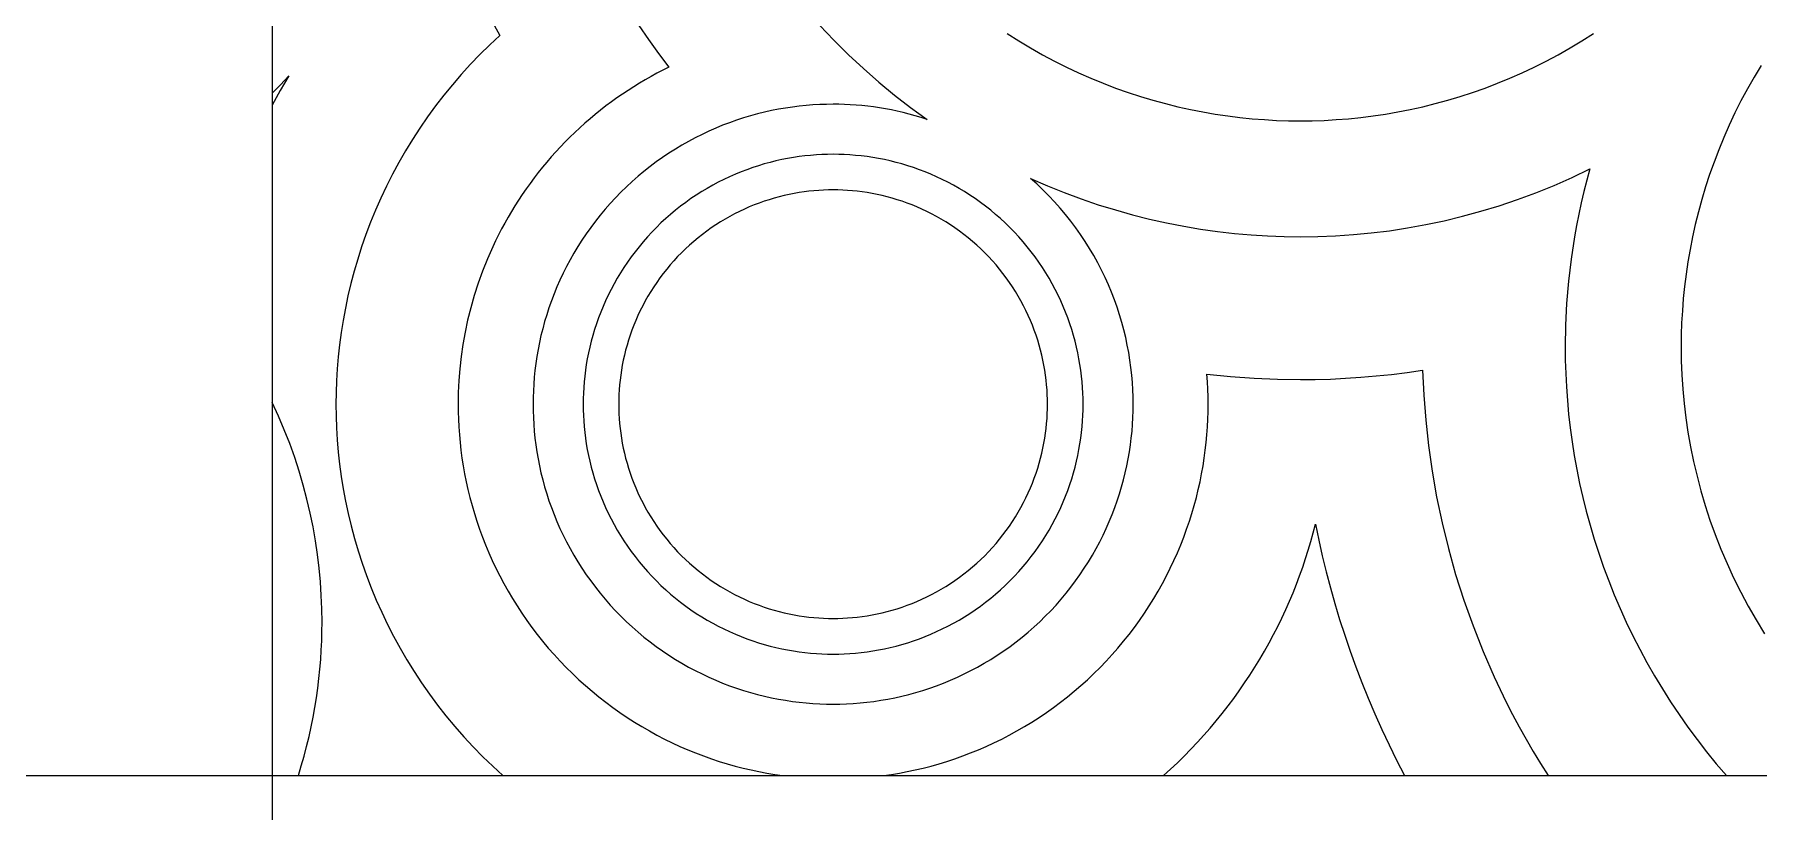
# Model space of a CAD drawing. Header units: millimetres. Extents: x -2212 to -1612, y 647 to 937.
# Drawn here: x -1816.4 to -1735.9, y 722.6 to 758.9 of the extents above; entities that cross this region are included whole.
import ezdxf

# ---------------------------------------------------------------- set-up
doc = ezdxf.new("R2010")
doc.units = ezdxf.units.MM
doc.header["$MEASUREMENT"] = 0
doc.layers.add('Default', color=18, linetype='Continuous', true_color=0x000000)
doc.layers.add('VF$DOT - Copy', color=20, linetype='Continuous', true_color=0xff4b00)

msp = doc.modelspace()

# ---------------------------------------------------------------- linework, layer by layer
at = {"layer": 'Default'}
for points in [[(-1805.264, 905.839), (-1805.264, 678.93)], [(-2199.737, 724.312), (-1623.737, 724.312)]]:
    msp.add_lwpolyline(points, dxfattribs=at)
at = {"layer": 'VF$DOT - Copy'}
for points in [[(-1795.342, 760.125), (-1794.652, 758.848)], [(-1788.158, 759.322), (-1787.709, 758.663), (-1787.245, 758.013), (-1786.766, 757.371)], [(-1779.717, 759.323), (-1779.062, 758.63), (-1778.386, 757.958), (-1777.689, 757.307), (-1776.972, 756.68), (-1776.237, 756.075), (-1775.485, 755.495), (-1774.716, 754.94)], [(-1794.652, 758.848), (-1795.118, 758.415), (-1795.573, 757.969), (-1796.015, 757.51), (-1796.444, 757.04), (-1796.859, 756.559), (-1797.261, 756.067), (-1797.648, 755.565), (-1798.021, 755.053), (-1798.379, 754.533), (-1798.722, 754.005), (-1799.05, 753.469), (-1799.361, 752.926), (-1799.657, 752.378), (-1799.937, 751.823), (-1800.201, 751.264), (-1800.449, 750.701), (-1800.68, 750.135), (-1800.896, 749.566), (-1801.095, 748.994), (-1801.278, 748.421), (-1801.445, 747.848), (-1801.597, 747.274), (-1801.732, 746.7), (-1801.853, 746.128), (-1801.958, 745.557), (-1802.048, 744.988), (-1802.123, 744.422), (-1802.184, 743.859), (-1802.231, 743.299), (-1802.264, 742.743), (-1802.283, 742.192), (-1802.29, 741.646), (-1802.283, 741.095), (-1802.263, 740.538), (-1802.23, 739.977), (-1802.182, 739.412), (-1802.12, 738.843), (-1802.043, 738.271), (-1801.951, 737.697), (-1801.844, 737.12), (-1801.721, 736.542), (-1801.582, 735.963), (-1801.428, 735.383), (-1801.257, 734.804), (-1801.07, 734.226), (-1800.867, 733.649), (-1800.647, 733.074), (-1800.411, 732.503), (-1800.158, 731.935), (-1799.889, 731.371), (-1799.604, 730.813), (-1799.302, 730.26), (-1798.984, 729.713), (-1798.65, 729.174), (-1798.3, 728.642), (-1797.935, 728.118), (-1797.555, 727.604), (-1797.16, 727.1), (-1796.751, 726.606), (-1796.327, 726.123), (-1795.891, 725.651), (-1795.441, 725.192), (-1794.978, 724.745), (-1794.504, 724.312)], [(-1770.976, 758.942), (-1770.437, 758.599), (-1769.891, 758.271), (-1769.338, 757.958), (-1768.78, 757.66), (-1768.216, 757.378), (-1767.648, 757.111), (-1767.077, 756.859), (-1766.501, 756.623), (-1765.923, 756.403), (-1765.344, 756.198), (-1764.762, 756.008), (-1764.18, 755.834), (-1763.597, 755.674), (-1763.014, 755.53), (-1762.432, 755.401), (-1761.851, 755.286), (-1761.272, 755.186), (-1760.695, 755.1), (-1760.121, 755.028), (-1759.55, 754.97), (-1758.983, 754.926), (-1758.419, 754.894), (-1757.86, 754.875), (-1757.305, 754.869), (-1756.751, 754.875), (-1756.191, 754.894), (-1755.628, 754.926), (-1755.06, 754.97), (-1754.489, 755.028), (-1753.915, 755.1), (-1753.338, 755.186), (-1752.759, 755.286), (-1752.178, 755.401), (-1751.596, 755.53), (-1751.014, 755.674), (-1750.431, 755.834), (-1749.848, 756.008), (-1749.267, 756.198), (-1748.687, 756.403), (-1748.109, 756.623), (-1747.534, 756.859), (-1746.962, 757.111), (-1746.394, 757.378), (-1745.831, 757.66), (-1745.272, 757.958), (-1744.72, 758.271), (-1744.173, 758.599), (-1743.634, 758.942)], [(-1804.49, 756.968), (-1804.887, 756.291), (-1805.264, 755.605)], [(-1805.264, 756.156), (-1804.873, 756.558), (-1804.49, 756.968)], [(-1786.766, 757.371), (-1787.043, 757.233), (-1787.319, 757.09), (-1787.593, 756.941), (-1787.864, 756.787), (-1788.134, 756.628), (-1788.401, 756.463), (-1788.666, 756.294), (-1788.928, 756.119), (-1789.187, 755.94), (-1789.443, 755.755), (-1789.697, 755.566), (-1789.947, 755.372), (-1790.194, 755.173), (-1790.438, 754.97), (-1790.678, 754.762), (-1790.914, 754.549), (-1791.146, 754.332), (-1791.375, 754.111), (-1791.599, 753.886), (-1791.82, 753.657), (-1792.036, 753.424), (-1792.248, 753.187), (-1792.455, 752.947), (-1792.658, 752.702), (-1792.856, 752.455), (-1793.049, 752.204), (-1793.238, 751.95), (-1793.422, 751.693), (-1793.6, 751.434), (-1793.774, 751.171), (-1793.943, 750.906), (-1794.106, 750.639), (-1794.265, 750.369), (-1794.418, 750.097), (-1794.566, 749.823), (-1794.709, 749.547), (-1794.846, 749.27), (-1794.978, 748.991), (-1795.105, 748.71), (-1795.226, 748.429), (-1795.453, 747.862), (-1795.658, 747.292), (-1795.842, 746.72), (-1796.005, 746.147), (-1796.148, 745.574), (-1796.269, 745.002), (-1796.371, 744.433), (-1796.453, 743.866), (-1796.516, 743.303), (-1796.56, 742.745), (-1796.586, 742.192), (-1796.594, 741.646), (-1796.591, 741.294), (-1796.58, 740.94), (-1796.562, 740.582), (-1796.536, 740.223), (-1796.503, 739.861), (-1796.462, 739.497), (-1796.413, 739.132), (-1796.356, 738.765), (-1796.29, 738.397), (-1796.216, 738.028), (-1796.134, 737.659), (-1796.043, 737.289), (-1795.943, 736.919), (-1795.835, 736.549), (-1795.718, 736.179), (-1795.592, 735.81), (-1795.457, 735.442), (-1795.314, 735.076), (-1795.161, 734.711), (-1795, 734.349), (-1794.829, 733.988), (-1794.65, 733.63), (-1794.462, 733.276), (-1794.265, 732.924), (-1794.059, 732.576), (-1793.845, 732.232), (-1793.622, 731.892), (-1793.391, 731.556), (-1793.152, 731.226), (-1792.905, 730.9), (-1792.65, 730.58), (-1792.387, 730.266), (-1792.116, 729.957), (-1791.838, 729.655), (-1791.553, 729.359), (-1791.261, 729.07), (-1790.963, 728.788), (-1790.658, 728.514), (-1790.347, 728.246), (-1790.03, 727.987), (-1789.708, 727.735), (-1789.38, 727.491), (-1789.047, 727.255), (-1788.71, 727.028), (-1788.368, 726.809), (-1788.022, 726.598), (-1787.672, 726.396), (-1787.319, 726.203), (-1786.963, 726.019), (-1786.604, 725.843), (-1786.243, 725.677), (-1785.879, 725.519), (-1785.514, 725.37), (-1785.147, 725.23), (-1784.778, 725.099), (-1784.409, 724.977), (-1784.04, 724.864), (-1783.669, 724.759), (-1783.299, 724.663), (-1782.93, 724.576), (-1782.56, 724.498), (-1782.192, 724.427), (-1781.824, 724.365), (-1781.458, 724.312)], [(-1735.813, 757.459), (-1736.141, 756.913), (-1736.454, 756.36), (-1736.752, 755.802), (-1737.034, 755.238), (-1737.301, 754.67), (-1737.552, 754.098), (-1737.788, 753.523), (-1738.009, 752.945), (-1738.214, 752.365), (-1738.404, 751.784), (-1738.578, 751.201), (-1738.737, 750.619), (-1738.882, 750.036), (-1739.011, 749.454), (-1739.125, 748.873), (-1739.226, 748.294), (-1739.311, 747.717), (-1739.383, 747.143), (-1739.442, 746.572), (-1739.486, 746.004), (-1739.518, 745.441), (-1739.536, 744.882), (-1739.543, 744.327), (-1739.534, 743.676), (-1739.508, 743.018), (-1739.465, 742.354), (-1739.403, 741.685), (-1739.322, 741.012), (-1739.222, 740.335), (-1739.102, 739.655), (-1738.962, 738.973), (-1738.802, 738.289), (-1738.621, 737.605), (-1738.42, 736.921), (-1738.197, 736.238), (-1737.953, 735.558), (-1737.688, 734.88), (-1737.401, 734.207), (-1737.093, 733.539), (-1736.764, 732.877), (-1736.414, 732.222), (-1736.043, 731.575), (-1735.651, 730.936)], [(-1774.716, 754.94), (-1774.994, 755.029), (-1775.272, 755.111), (-1775.55, 755.187), (-1775.829, 755.257), (-1776.107, 755.321), (-1776.384, 755.379), (-1776.661, 755.43), (-1776.937, 755.476), (-1777.212, 755.517), (-1777.487, 755.551), (-1777.759, 755.58), (-1778.031, 755.604), (-1778.301, 755.622), (-1778.569, 755.634), (-1778.836, 755.642), (-1779.1, 755.645), (-1779.411, 755.641), (-1779.724, 755.631), (-1780.04, 755.613), (-1780.358, 755.588), (-1780.678, 755.555), (-1781, 755.515), (-1781.323, 755.467), (-1781.647, 755.411), (-1781.973, 755.347), (-1782.299, 755.274), (-1782.625, 755.193), (-1782.952, 755.104), (-1783.278, 755.006), (-1783.604, 754.9), (-1783.929, 754.785), (-1784.253, 754.662), (-1784.575, 754.529), (-1784.895, 754.389), (-1785.214, 754.239), (-1785.529, 754.081), (-1785.842, 753.914), (-1786.152, 753.739), (-1786.458, 753.555), (-1786.76, 753.363), (-1787.058, 753.162), (-1787.351, 752.954), (-1787.64, 752.738), (-1787.923, 752.514), (-1788.201, 752.282), (-1788.473, 752.043), (-1788.739, 751.797), (-1788.998, 751.545), (-1789.251, 751.285), (-1789.497, 751.019), (-1789.736, 750.747), (-1789.968, 750.469), (-1790.192, 750.186), (-1790.408, 749.898), (-1790.616, 749.604), (-1790.817, 749.306), (-1791.009, 749.004), (-1791.192, 748.698), (-1791.368, 748.388), (-1791.535, 748.076), (-1791.693, 747.76), (-1791.842, 747.442), (-1791.983, 747.121), (-1792.116, 746.799), (-1792.239, 746.475), (-1792.354, 746.15), (-1792.46, 745.824), (-1792.558, 745.498), (-1792.647, 745.171), (-1792.728, 744.845), (-1792.8, 744.519), (-1792.865, 744.193), (-1792.921, 743.869), (-1792.969, 743.546), (-1793.009, 743.224), (-1793.042, 742.904), (-1793.067, 742.586), (-1793.084, 742.27), (-1793.095, 741.957), (-1793.098, 741.646), (-1793.095, 741.336), (-1793.084, 741.022), (-1793.067, 740.706), (-1793.042, 740.388), (-1793.009, 740.068), (-1792.969, 739.747), (-1792.921, 739.424), (-1792.865, 739.099), (-1792.8, 738.774), (-1792.728, 738.448), (-1792.647, 738.121), (-1792.558, 737.795), (-1792.46, 737.468), (-1792.354, 737.142), (-1792.239, 736.817), (-1792.116, 736.494), (-1791.983, 736.171), (-1791.842, 735.851), (-1791.693, 735.533), (-1791.535, 735.217), (-1791.368, 734.904), (-1791.192, 734.594), (-1791.009, 734.288), (-1790.817, 733.986), (-1790.616, 733.688), (-1790.408, 733.395), (-1790.192, 733.106), (-1789.968, 732.823), (-1789.736, 732.545), (-1789.497, 732.273), (-1789.251, 732.008), (-1788.998, 731.748), (-1788.739, 731.495), (-1788.473, 731.249), (-1788.201, 731.01), (-1787.923, 730.779), (-1787.64, 730.555), (-1787.351, 730.338), (-1787.058, 730.13), (-1786.76, 729.93), (-1786.458, 729.738), (-1786.152, 729.554), (-1785.842, 729.379), (-1785.529, 729.212), (-1785.214, 729.054), (-1784.895, 728.904), (-1784.575, 728.763), (-1784.253, 728.631), (-1783.929, 728.507), (-1783.604, 728.392), (-1783.278, 728.286), (-1782.952, 728.188), (-1782.625, 728.099), (-1782.299, 728.018), (-1781.973, 727.946), (-1781.647, 727.882), (-1781.323, 727.826), (-1781, 727.777), (-1780.678, 727.737), (-1780.358, 727.705), (-1780.04, 727.68), (-1779.724, 727.662), (-1779.411, 727.651), (-1779.1, 727.648), (-1778.789, 727.651), (-1778.476, 727.662), (-1778.16, 727.68), (-1777.842, 727.705), (-1777.522, 727.737), (-1777.201, 727.777), (-1776.877, 727.826), (-1776.553, 727.882), (-1776.228, 727.946), (-1775.901, 728.018), (-1775.575, 728.099), (-1775.248, 728.188), (-1774.922, 728.286), (-1774.596, 728.392), (-1774.271, 728.507), (-1773.947, 728.631), (-1773.625, 728.763), (-1773.305, 728.904), (-1772.986, 729.054), (-1772.671, 729.212), (-1772.358, 729.379), (-1772.048, 729.554), (-1771.742, 729.738), (-1771.44, 729.93), (-1771.142, 730.13), (-1770.849, 730.338), (-1770.56, 730.555), (-1770.277, 730.779), (-1769.999, 731.01), (-1769.727, 731.249), (-1769.461, 731.495), (-1769.202, 731.748), (-1768.949, 732.008), (-1768.703, 732.273), (-1768.464, 732.545), (-1768.232, 732.823), (-1768.008, 733.106), (-1767.792, 733.395), (-1767.584, 733.688), (-1767.384, 733.986), (-1767.192, 734.288), (-1767.008, 734.594), (-1766.832, 734.904), (-1766.666, 735.217), (-1766.507, 735.533), (-1766.358, 735.851), (-1766.217, 736.171), (-1766.085, 736.494), (-1765.961, 736.817), (-1765.846, 737.142), (-1765.74, 737.468), (-1765.642, 737.795), (-1765.553, 738.121), (-1765.472, 738.448), (-1765.4, 738.774), (-1765.336, 739.099), (-1765.279, 739.424), (-1765.231, 739.747), (-1765.191, 740.068), (-1765.158, 740.388), (-1765.133, 740.706), (-1765.116, 741.022), (-1765.105, 741.336), (-1765.102, 741.646), (-1765.106, 741.982), (-1765.118, 742.321), (-1765.139, 742.663), (-1765.168, 743.008), (-1765.206, 743.354), (-1765.254, 743.703), (-1765.31, 744.053), (-1765.376, 744.404), (-1765.452, 744.757), (-1765.537, 745.109), (-1765.632, 745.462), (-1765.737, 745.815), (-1765.852, 746.168), (-1765.977, 746.519), (-1766.112, 746.868), (-1766.258, 747.216), (-1766.413, 747.562), (-1766.579, 747.905), (-1766.755, 748.245), (-1766.94, 748.581), (-1767.136, 748.913), (-1767.341, 749.241), (-1767.556, 749.564), (-1767.78, 749.881), (-1768.014, 750.193), (-1768.257, 750.499), (-1768.508, 750.799), (-1768.768, 751.091), (-1769.037, 751.376), (-1769.313, 751.654), (-1769.597, 751.924), (-1769.888, 752.186)], [(-1769.888, 752.186), (-1769.105, 751.843), (-1768.317, 751.524), (-1767.525, 751.229), (-1766.73, 750.957), (-1765.934, 750.71), (-1765.136, 750.485), (-1764.338, 750.284), (-1763.542, 750.106), (-1762.747, 749.95), (-1761.955, 749.817), (-1761.167, 749.705), (-1760.383, 749.615), (-1759.604, 749.546), (-1758.831, 749.497), (-1758.065, 749.469), (-1757.305, 749.459), (-1756.489, 749.47), (-1755.665, 749.503), (-1754.833, 749.56), (-1753.995, 749.64), (-1753.151, 749.744), (-1752.302, 749.874), (-1751.449, 750.028), (-1750.594, 750.209), (-1749.738, 750.416), (-1748.881, 750.65), (-1748.024, 750.911), (-1747.17, 751.199), (-1746.319, 751.514), (-1745.472, 751.857), (-1744.632, 752.227), (-1743.798, 752.625)], [(-1743.798, 752.625), (-1743.943, 752.098), (-1744.077, 751.57), (-1744.202, 751.042), (-1744.316, 750.516), (-1744.421, 749.99), (-1744.515, 749.465), (-1744.676, 748.419), (-1744.799, 747.381), (-1744.885, 746.352), (-1744.936, 745.333), (-1744.953, 744.327), (-1744.946, 743.707), (-1744.927, 743.082), (-1744.895, 742.452), (-1744.849, 741.818), (-1744.79, 741.181), (-1744.716, 740.54), (-1744.628, 739.896), (-1744.526, 739.249), (-1744.409, 738.601), (-1744.276, 737.951), (-1744.129, 737.299), (-1743.967, 736.647), (-1743.789, 735.995), (-1743.595, 735.344), (-1743.385, 734.693), (-1743.16, 734.043), (-1742.919, 733.396), (-1742.662, 732.751), (-1742.389, 732.109), (-1742.1, 731.471), (-1741.795, 730.838), (-1741.475, 730.209), (-1741.138, 729.585), (-1740.786, 728.968), (-1740.419, 728.357), (-1740.036, 727.753), (-1739.638, 727.157), (-1739.226, 726.569), (-1738.798, 725.99), (-1738.357, 725.421), (-1737.901, 724.861), (-1737.432, 724.312)], [(-1761.662, 743.051), (-1760.558, 742.937), (-1759.463, 742.857), (-1758.378, 742.809), (-1757.305, 742.794), (-1756.608, 742.8), (-1755.905, 742.82), (-1755.198, 742.854), (-1754.486, 742.901), (-1753.77, 742.963), (-1753.051, 743.039), (-1752.328, 743.129), (-1751.602, 743.235)], [(-1751.602, 743.235), (-1751.55, 742.072), (-1751.459, 740.897), (-1751.33, 739.712), (-1751.16, 738.519), (-1750.949, 737.319), (-1750.697, 736.114), (-1750.401, 734.907), (-1750.062, 733.7), (-1749.679, 732.495), (-1749.251, 731.294), (-1748.778, 730.099), (-1748.261, 728.914), (-1747.986, 728.325), (-1747.699, 727.74), (-1747.401, 727.158), (-1747.092, 726.58), (-1746.773, 726.006), (-1746.442, 725.436), (-1746.1, 724.871), (-1745.748, 724.312)], [(-1776.742, 724.312), (-1776.376, 724.365), (-1776.009, 724.427), (-1775.64, 724.498), (-1775.271, 724.576), (-1774.901, 724.663), (-1774.531, 724.759), (-1774.161, 724.864), (-1773.791, 724.977), (-1773.422, 725.099), (-1773.053, 725.23), (-1772.686, 725.37), (-1772.321, 725.519), (-1771.957, 725.677), (-1771.596, 725.843), (-1771.237, 726.019), (-1770.881, 726.203), (-1770.528, 726.396), (-1770.178, 726.598), (-1769.832, 726.809), (-1769.49, 727.028), (-1769.153, 727.255), (-1768.82, 727.491), (-1768.493, 727.735), (-1768.17, 727.987), (-1767.853, 728.246), (-1767.542, 728.514), (-1767.237, 728.788), (-1766.939, 729.07), (-1766.647, 729.359), (-1766.362, 729.655), (-1766.084, 729.957), (-1765.814, 730.266), (-1765.551, 730.58), (-1765.295, 730.9), (-1765.048, 731.226), (-1764.809, 731.556), (-1764.578, 731.892), (-1764.355, 732.232), (-1764.141, 732.576), (-1763.935, 732.924), (-1763.738, 733.276), (-1763.55, 733.63), (-1763.371, 733.988), (-1763.201, 734.349), (-1763.039, 734.711), (-1762.886, 735.076), (-1762.743, 735.442), (-1762.608, 735.81), (-1762.482, 736.179), (-1762.365, 736.549), (-1762.257, 736.919), (-1762.157, 737.289), (-1762.066, 737.659), (-1761.984, 738.028), (-1761.91, 738.397), (-1761.845, 738.765), (-1761.787, 739.132), (-1761.738, 739.497), (-1761.697, 739.861), (-1761.664, 740.223), (-1761.638, 740.582), (-1761.62, 740.94), (-1761.609, 741.294), (-1761.606, 741.646), (-1761.609, 741.994), (-1761.62, 742.344), (-1761.637, 742.696), (-1761.662, 743.051)], [(-1802.941, 731.476), (-1802.949, 732.095), (-1802.974, 732.72), (-1803.015, 733.351), (-1803.074, 733.986), (-1803.151, 734.626), (-1803.245, 735.269), (-1803.359, 735.915), (-1803.492, 736.564), (-1803.643, 737.213), (-1803.815, 737.863), (-1804.006, 738.513), (-1804.217, 739.162), (-1804.449, 739.809), (-1804.7, 740.452), (-1804.972, 741.092), (-1805.264, 741.727)], [(-1763.696, 724.312), (-1763.367, 724.61), (-1763.043, 724.915), (-1762.725, 725.226), (-1762.414, 725.543), (-1762.108, 725.866), (-1761.808, 726.194), (-1761.516, 726.528), (-1761.229, 726.868), (-1760.95, 727.212), (-1760.678, 727.562), (-1760.412, 727.916), (-1760.154, 728.274), (-1759.903, 728.637), (-1759.66, 729.004), (-1759.423, 729.375), (-1759.195, 729.749), (-1758.974, 730.126), (-1758.761, 730.507), (-1758.555, 730.891), (-1758.358, 731.277), (-1758.168, 731.666), (-1757.986, 732.057), (-1757.812, 732.45), (-1757.646, 732.845), (-1757.487, 733.241), (-1757.337, 733.639), (-1757.194, 734.037), (-1757.06, 734.437), (-1756.933, 734.837), (-1756.814, 735.237), (-1756.702, 735.638), (-1756.598, 736.039)], [(-1756.598, 736.039), (-1756.446, 735.3), (-1756.28, 734.561), (-1756.099, 733.82), (-1755.905, 733.079), (-1755.696, 732.339), (-1755.473, 731.599), (-1755.236, 730.859), (-1754.984, 730.121), (-1754.718, 729.385), (-1754.437, 728.65), (-1754.141, 727.919), (-1753.831, 727.19), (-1753.507, 726.464), (-1753.167, 725.742), (-1752.814, 725.025), (-1752.446, 724.312)], [(-1804.046, 724.312), (-1803.907, 724.766), (-1803.778, 725.221), (-1803.659, 725.676), (-1803.549, 726.131), (-1803.449, 726.585), (-1803.359, 727.038), (-1803.277, 727.491), (-1803.205, 727.942), (-1803.142, 728.391), (-1803.088, 728.839), (-1803.042, 729.285), (-1803.005, 729.728), (-1802.977, 730.169), (-1802.957, 730.608), (-1802.945, 731.043), (-1802.941, 731.476)]]:
    msp.add_lwpolyline(points, dxfattribs=at)
for points in [[(-1767.438, 741.646), (-1767.441, 741.905), (-1767.45, 742.166), (-1767.465, 742.429), (-1767.485, 742.694), (-1767.513, 742.961), (-1767.546, 743.229), (-1767.586, 743.498), (-1767.633, 743.768), (-1767.686, 744.039), (-1767.747, 744.311), (-1767.814, 744.583), (-1767.888, 744.855), (-1767.97, 745.127), (-1768.058, 745.398), (-1768.154, 745.669), (-1768.257, 745.939), (-1768.367, 746.207), (-1768.485, 746.474), (-1768.609, 746.739), (-1768.741, 747.002), (-1768.88, 747.263), (-1769.026, 747.521), (-1769.179, 747.776), (-1769.339, 748.028), (-1769.506, 748.276), (-1769.68, 748.52), (-1769.86, 748.761), (-1770.046, 748.997), (-1770.239, 749.228), (-1770.438, 749.455), (-1770.643, 749.676), (-1770.854, 749.892), (-1771.07, 750.103), (-1771.292, 750.308), (-1771.518, 750.507), (-1771.75, 750.7), (-1771.986, 750.887), (-1772.226, 751.067), (-1772.47, 751.24), (-1772.719, 751.407), (-1772.97, 751.567), (-1773.225, 751.72), (-1773.483, 751.866), (-1773.744, 752.005), (-1774.007, 752.137), (-1774.272, 752.262), (-1774.539, 752.379), (-1774.807, 752.489), (-1775.077, 752.592), (-1775.348, 752.688), (-1775.619, 752.777), (-1775.891, 752.858), (-1776.163, 752.932), (-1776.435, 753), (-1776.707, 753.06), (-1776.978, 753.113), (-1777.248, 753.16), (-1777.518, 753.2), (-1777.786, 753.234), (-1778.052, 753.261), (-1778.317, 753.282), (-1778.58, 753.297), (-1778.841, 753.305), (-1779.1, 753.308), (-1779.359, 753.305), (-1779.62, 753.297), (-1779.883, 753.282), (-1780.148, 753.261), (-1780.415, 753.234), (-1780.683, 753.2), (-1780.952, 753.16), (-1781.222, 753.113), (-1781.493, 753.06), (-1781.765, 753), (-1782.037, 752.932), (-1782.309, 752.858), (-1782.581, 752.777), (-1782.852, 752.688), (-1783.123, 752.592), (-1783.393, 752.489), (-1783.661, 752.379), (-1783.928, 752.262), (-1784.193, 752.137), (-1784.456, 752.005), (-1784.717, 751.866), (-1784.975, 751.72), (-1785.23, 751.567), (-1785.482, 751.407), (-1785.73, 751.24), (-1785.974, 751.067), (-1786.215, 750.887), (-1786.451, 750.7), (-1786.682, 750.507), (-1786.909, 750.308), (-1787.13, 750.103), (-1787.346, 749.892), (-1787.557, 749.676), (-1787.762, 749.455), (-1787.961, 749.228), (-1788.154, 748.997), (-1788.34, 748.761), (-1788.521, 748.52), (-1788.694, 748.276), (-1788.861, 748.028), (-1789.021, 747.776), (-1789.174, 747.521), (-1789.32, 747.263), (-1789.459, 747.002), (-1789.591, 746.739), (-1789.716, 746.474), (-1789.833, 746.207), (-1789.943, 745.939), (-1790.046, 745.669), (-1790.142, 745.398), (-1790.23, 745.127), (-1790.312, 744.855), (-1790.386, 744.583), (-1790.453, 744.311), (-1790.514, 744.039), (-1790.567, 743.768), (-1790.614, 743.498), (-1790.654, 743.229), (-1790.688, 742.961), (-1790.715, 742.694), (-1790.736, 742.429), (-1790.75, 742.166), (-1790.759, 741.905), (-1790.762, 741.646), (-1790.759, 741.387), (-1790.75, 741.126), (-1790.736, 740.863), (-1790.715, 740.598), (-1790.688, 740.332), (-1790.654, 740.064), (-1790.614, 739.795), (-1790.567, 739.524), (-1790.514, 739.253), (-1790.453, 738.981), (-1790.386, 738.709), (-1790.312, 738.437), (-1790.23, 738.166), (-1790.142, 737.894), (-1790.046, 737.623), (-1789.943, 737.354), (-1789.833, 737.085), (-1789.716, 736.818), (-1789.591, 736.553), (-1789.459, 736.29), (-1789.32, 736.029), (-1789.174, 735.771), (-1789.021, 735.517), (-1788.861, 735.265), (-1788.694, 735.017), (-1788.521, 734.772), (-1788.34, 734.532), (-1788.154, 734.296), (-1787.961, 734.064), (-1787.762, 733.838), (-1787.557, 733.616), (-1787.346, 733.4), (-1787.13, 733.189), (-1786.909, 732.984), (-1786.682, 732.785), (-1786.451, 732.593), (-1786.215, 732.406), (-1785.974, 732.226), (-1785.73, 732.052), (-1785.482, 731.885), (-1785.23, 731.725), (-1784.975, 731.572), (-1784.717, 731.426), (-1784.456, 731.287), (-1784.193, 731.155), (-1783.928, 731.031), (-1783.661, 730.913), (-1783.393, 730.803), (-1783.123, 730.7), (-1782.852, 730.605), (-1782.581, 730.516), (-1782.309, 730.435), (-1782.037, 730.36), (-1781.765, 730.293), (-1781.493, 730.233), (-1781.222, 730.179), (-1780.952, 730.132), (-1780.683, 730.092), (-1780.415, 730.059), (-1780.148, 730.032), (-1779.883, 730.011), (-1779.62, 729.996), (-1779.359, 729.987), (-1779.1, 729.984), (-1778.841, 729.987), (-1778.58, 729.996), (-1778.317, 730.011), (-1778.052, 730.032), (-1777.786, 730.059), (-1777.518, 730.092), (-1777.248, 730.132), (-1776.978, 730.179), (-1776.707, 730.233), (-1776.435, 730.293), (-1776.163, 730.36), (-1775.891, 730.435), (-1775.619, 730.516), (-1775.348, 730.605), (-1775.077, 730.7), (-1774.807, 730.803), (-1774.539, 730.913), (-1774.272, 731.031), (-1774.007, 731.155), (-1773.744, 731.287), (-1773.483, 731.426), (-1773.225, 731.572), (-1772.97, 731.725), (-1772.719, 731.885), (-1772.47, 732.052), (-1772.226, 732.226), (-1771.986, 732.406), (-1771.75, 732.593), (-1771.518, 732.785), (-1771.292, 732.984), (-1771.07, 733.189), (-1770.854, 733.4), (-1770.643, 733.616), (-1770.438, 733.838), (-1770.239, 734.064), (-1770.046, 734.296), (-1769.86, 734.532), (-1769.68, 734.772), (-1769.506, 735.017), (-1769.339, 735.265), (-1769.179, 735.517), (-1769.026, 735.771), (-1768.88, 736.029), (-1768.741, 736.29), (-1768.609, 736.553), (-1768.485, 736.818), (-1768.367, 737.085), (-1768.257, 737.354), (-1768.154, 737.623), (-1768.058, 737.894), (-1767.97, 738.166), (-1767.888, 738.437), (-1767.814, 738.709), (-1767.747, 738.981), (-1767.686, 739.253), (-1767.633, 739.524), (-1767.586, 739.795), (-1767.546, 740.064), (-1767.513, 740.332), (-1767.485, 740.598), (-1767.465, 740.863), (-1767.45, 741.126), (-1767.441, 741.387)], [(-1769.1, 741.646), (-1769.103, 741.868), (-1769.11, 742.092), (-1769.123, 742.318), (-1769.141, 742.545), (-1769.164, 742.773), (-1769.193, 743.003), (-1769.227, 743.234), (-1769.267, 743.466), (-1769.313, 743.698), (-1769.365, 743.931), (-1769.422, 744.165), (-1769.486, 744.398), (-1769.556, 744.631), (-1769.632, 744.864), (-1769.714, 745.096), (-1769.802, 745.327), (-1769.897, 745.557), (-1769.997, 745.786), (-1770.104, 746.014), (-1770.217, 746.239), (-1770.336, 746.463), (-1770.462, 746.684), (-1770.593, 746.903), (-1770.73, 747.118), (-1770.873, 747.331), (-1771.022, 747.541), (-1771.177, 747.747), (-1771.337, 747.949), (-1771.502, 748.148), (-1771.673, 748.342), (-1771.848, 748.532), (-1772.029, 748.717), (-1772.214, 748.898), (-1772.404, 749.074), (-1772.599, 749.244), (-1772.797, 749.41), (-1772.999, 749.57), (-1773.206, 749.724), (-1773.415, 749.873), (-1773.628, 750.016), (-1773.844, 750.153), (-1774.062, 750.285), (-1774.284, 750.41), (-1774.507, 750.529), (-1774.733, 750.642), (-1774.96, 750.749), (-1775.189, 750.85), (-1775.419, 750.944), (-1775.65, 751.032), (-1775.883, 751.115), (-1776.115, 751.19), (-1776.349, 751.26), (-1776.582, 751.324), (-1776.815, 751.382), (-1777.048, 751.433), (-1777.28, 751.479), (-1777.512, 751.519), (-1777.743, 751.554), (-1777.973, 751.583), (-1778.202, 751.606), (-1778.429, 751.624), (-1778.654, 751.636), (-1778.878, 751.644), (-1779.1, 751.646), (-1779.322, 751.644), (-1779.546, 751.636), (-1779.771, 751.624), (-1779.999, 751.606), (-1780.227, 751.583), (-1780.457, 751.554), (-1780.688, 751.519), (-1780.92, 751.479), (-1781.152, 751.433), (-1781.385, 751.382), (-1781.618, 751.324), (-1781.852, 751.26), (-1782.085, 751.19), (-1782.318, 751.115), (-1782.55, 751.032), (-1782.781, 750.944), (-1783.011, 750.85), (-1783.24, 750.749), (-1783.467, 750.642), (-1783.693, 750.529), (-1783.917, 750.41), (-1784.138, 750.285), (-1784.356, 750.153), (-1784.572, 750.016), (-1784.785, 749.873), (-1784.995, 749.724), (-1785.201, 749.57), (-1785.403, 749.41), (-1785.602, 749.244), (-1785.796, 749.074), (-1785.986, 748.898), (-1786.171, 748.717), (-1786.352, 748.532), (-1786.528, 748.342), (-1786.698, 748.148), (-1786.864, 747.949), (-1787.024, 747.747), (-1787.178, 747.541), (-1787.327, 747.331), (-1787.47, 747.118), (-1787.607, 746.903), (-1787.739, 746.684), (-1787.864, 746.463), (-1787.983, 746.239), (-1788.096, 746.014), (-1788.203, 745.786), (-1788.303, 745.557), (-1788.398, 745.327), (-1788.486, 745.096), (-1788.568, 744.864), (-1788.644, 744.631), (-1788.714, 744.398), (-1788.778, 744.165), (-1788.836, 743.931), (-1788.887, 743.698), (-1788.933, 743.466), (-1788.973, 743.234), (-1789.008, 743.003), (-1789.036, 742.773), (-1789.06, 742.545), (-1789.078, 742.318), (-1789.09, 742.092), (-1789.098, 741.868), (-1789.1, 741.646), (-1789.098, 741.424), (-1789.09, 741.2), (-1789.078, 740.975), (-1789.06, 740.748), (-1789.036, 740.519), (-1789.008, 740.289), (-1788.973, 740.058), (-1788.933, 739.827), (-1788.887, 739.594), (-1788.836, 739.361), (-1788.778, 739.128), (-1788.714, 738.895), (-1788.644, 738.662), (-1788.568, 738.429), (-1788.486, 738.197), (-1788.398, 737.965), (-1788.303, 737.735), (-1788.203, 737.506), (-1788.096, 737.279), (-1787.983, 737.053), (-1787.864, 736.83), (-1787.739, 736.609), (-1787.607, 736.39), (-1787.47, 736.174), (-1787.327, 735.961), (-1787.178, 735.752), (-1787.024, 735.546), (-1786.864, 735.343), (-1786.698, 735.145), (-1786.528, 734.951), (-1786.352, 734.761), (-1786.171, 734.575), (-1785.986, 734.395), (-1785.796, 734.219), (-1785.602, 734.048), (-1785.403, 733.883), (-1785.201, 733.723), (-1784.995, 733.568), (-1784.785, 733.419), (-1784.572, 733.276), (-1784.356, 733.139), (-1784.138, 733.008), (-1783.917, 732.883), (-1783.693, 732.763), (-1783.467, 732.65), (-1783.24, 732.544), (-1783.011, 732.443), (-1782.781, 732.348), (-1782.55, 732.26), (-1782.318, 732.178), (-1782.085, 732.102), (-1781.852, 732.032), (-1781.618, 731.969), (-1781.385, 731.911), (-1781.152, 731.859), (-1780.92, 731.813), (-1780.688, 731.773), (-1780.457, 731.739), (-1780.227, 731.71), (-1779.999, 731.687), (-1779.771, 731.669), (-1779.546, 731.656), (-1779.322, 731.649), (-1779.1, 731.646), (-1778.878, 731.649), (-1778.654, 731.656), (-1778.429, 731.669), (-1778.202, 731.687), (-1777.973, 731.71), (-1777.743, 731.739), (-1777.512, 731.773), (-1777.28, 731.813), (-1777.048, 731.859), (-1776.815, 731.911), (-1776.582, 731.969), (-1776.349, 732.032), (-1776.115, 732.102), (-1775.883, 732.178), (-1775.65, 732.26), (-1775.419, 732.348), (-1775.189, 732.443), (-1774.96, 732.544), (-1774.733, 732.65), (-1774.507, 732.763), (-1774.284, 732.883), (-1774.062, 733.008), (-1773.844, 733.139), (-1773.628, 733.276), (-1773.415, 733.419), (-1773.206, 733.568), (-1772.999, 733.723), (-1772.797, 733.883), (-1772.599, 734.048), (-1772.404, 734.219), (-1772.214, 734.395), (-1772.029, 734.575), (-1771.848, 734.761), (-1771.673, 734.951), (-1771.502, 735.145), (-1771.337, 735.343), (-1771.177, 735.546), (-1771.022, 735.752), (-1770.873, 735.961), (-1770.73, 736.174), (-1770.593, 736.39), (-1770.462, 736.609), (-1770.336, 736.83), (-1770.217, 737.053), (-1770.104, 737.279), (-1769.997, 737.506), (-1769.897, 737.735), (-1769.802, 737.965), (-1769.714, 738.197), (-1769.632, 738.429), (-1769.556, 738.662), (-1769.486, 738.895), (-1769.422, 739.128), (-1769.365, 739.361), (-1769.313, 739.594), (-1769.267, 739.827), (-1769.227, 740.058), (-1769.193, 740.289), (-1769.164, 740.519), (-1769.141, 740.748), (-1769.123, 740.975), (-1769.11, 741.2), (-1769.103, 741.424)]]:
    msp.add_lwpolyline(points, close=True, dxfattribs=at)

doc.saveas('drawing.dxf')
